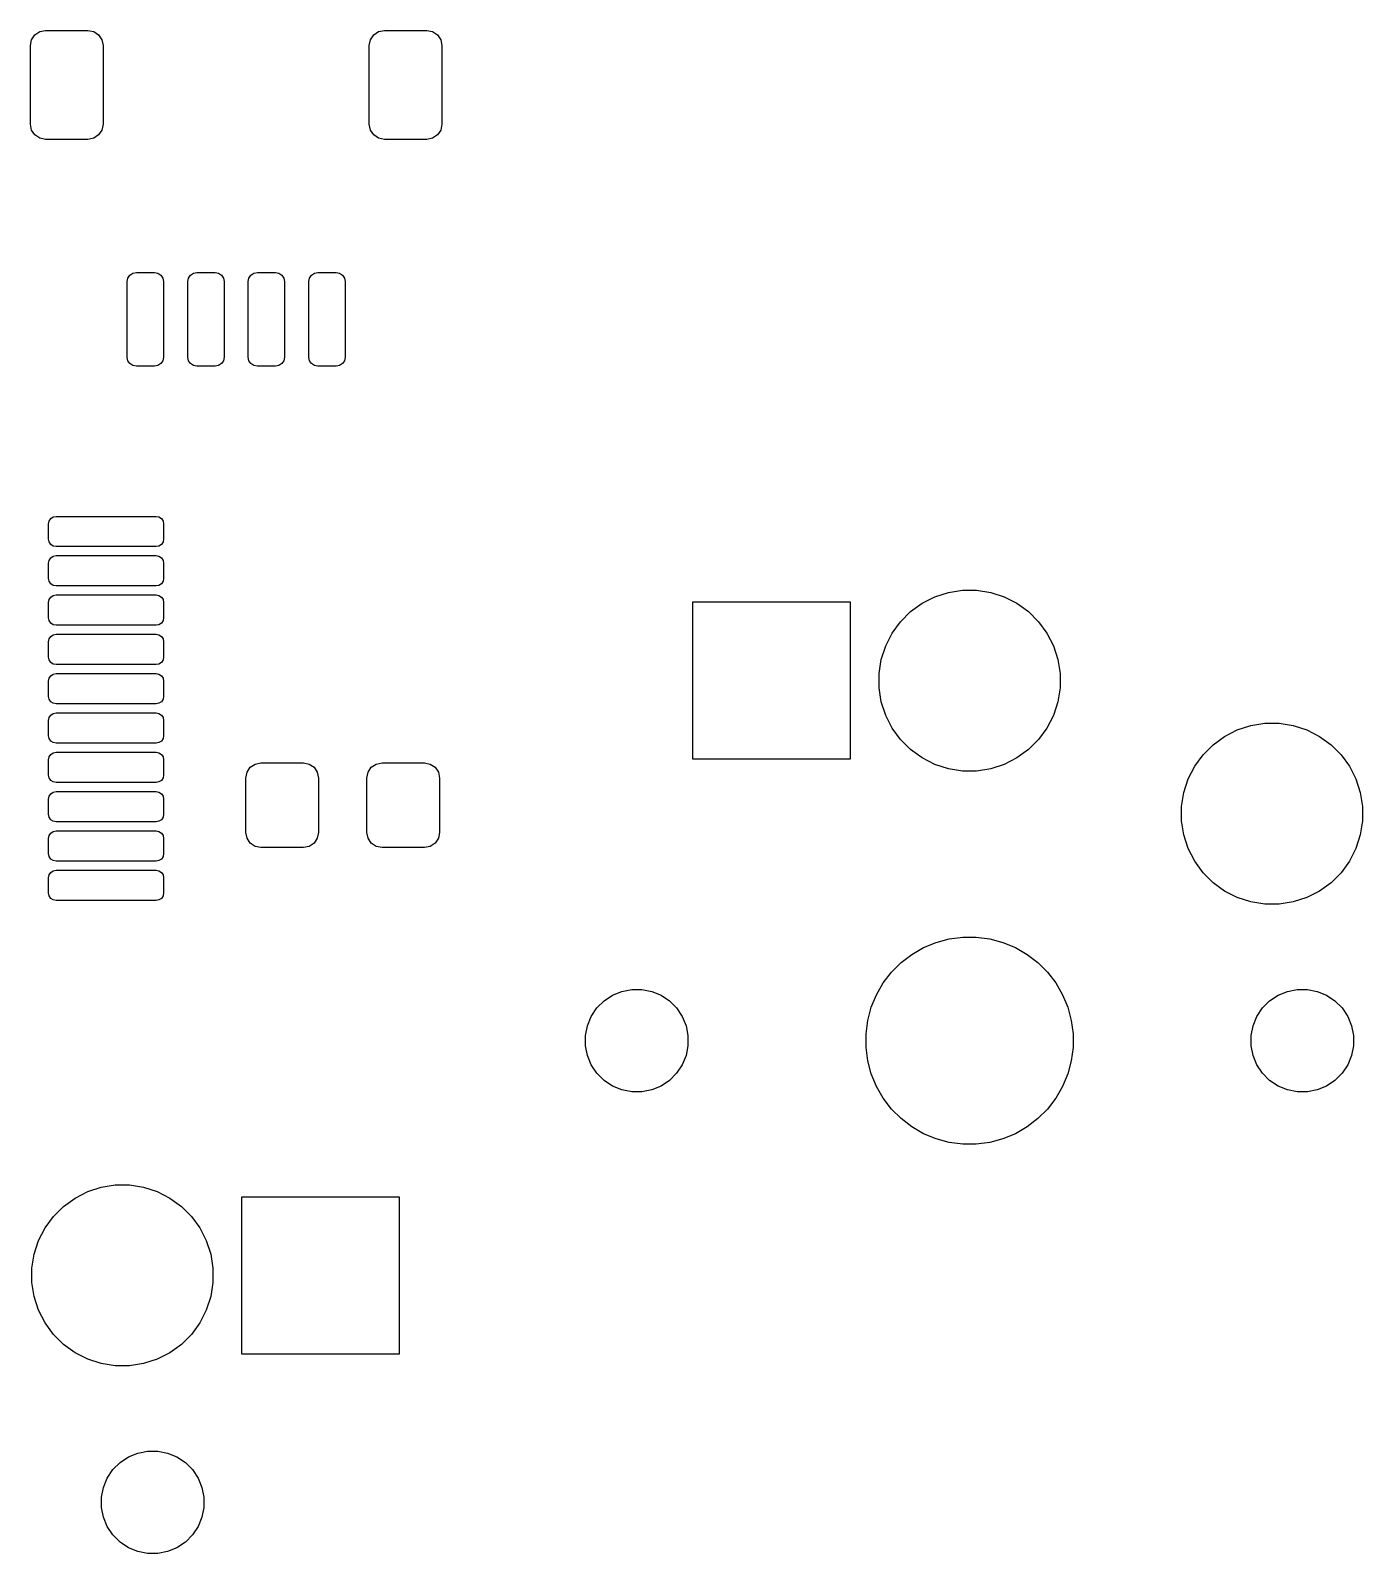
# Model space of a CAD drawing. Extents: x 166.5 to 248.8, y -101.9 to -70.6.
# Drawn here: x 185.68 to 207.7, y -95.8 to -70.62 of the extents above; entities that cross this region are included whole.
import ezdxf

# ---------------------------------------------------------------- set-up
doc = ezdxf.new("R2010")
doc.units = 0
doc.layers.add('BLACK', color=7, linetype='CONTINUOUS')

msp = doc.modelspace()

# ---------------------------------------------------------------- linework, layer by layer
at = {"layer": 'BLACK', "linetype": 'CONTINUOUS'}
for p, q in [((185.69903, -70.779329), (185.753223, -70.698223)), ((185.753223, -70.698223), (185.834329, -70.64403)), ((185.834329, -70.64403), (185.93, -70.625)), ((185.93, -70.625), (186.63, -70.625)), ((186.63, -70.625), (186.725671, -70.64403)), ((186.725671, -70.64403), (186.806777, -70.698223)), ((186.806777, -70.698223), (186.86097, -70.779329)), ((191.29903, -70.779329), (191.353223, -70.698223)), ((191.353223, -70.698223), (191.434329, -70.64403)), ((191.434329, -70.64403), (191.53, -70.625)), ((191.53, -70.625), (192.23, -70.625)), ((192.23, -70.625), (192.325671, -70.64403)), ((192.325671, -70.64403), (192.406777, -70.698223)), ((192.406777, -70.698223), (192.46097, -70.779329)), ((185.68, -70.875), (185.69903, -70.779329)), ((185.68, -72.175), (185.68, -70.875)), ((186.86097, -70.779329), (186.88, -70.875)), ((186.88, -70.875), (186.88, -72.175)), ((191.28, -70.875), (191.29903, -70.779329)), ((191.28, -72.175), (191.28, -70.875)), ((192.46097, -70.779329), (192.48, -70.875)), ((192.48, -70.875), (192.48, -72.175)), ((185.69903, -72.270671), (185.68, -72.175)), ((186.88, -72.175), (186.86097, -72.270671)), ((191.29903, -72.270671), (191.28, -72.175)), ((192.48, -72.175), (192.46097, -72.270671)), ((185.753223, -72.351777), (185.69903, -72.270671)), ((185.834329, -72.40597), (185.753223, -72.351777)), ((185.93, -72.425), (185.834329, -72.40597)), ((186.63, -72.425), (185.93, -72.425)), ((186.725671, -72.40597), (186.63, -72.425)), ((186.806777, -72.351777), (186.725671, -72.40597)), ((186.86097, -72.270671), (186.806777, -72.351777)), ((191.353223, -72.351777), (191.29903, -72.270671)), ((191.434329, -72.40597), (191.353223, -72.351777)), ((191.53, -72.425), (191.434329, -72.40597)), ((192.23, -72.425), (191.53, -72.425)), ((192.325671, -72.40597), (192.23, -72.425)), ((192.406777, -72.351777), (192.325671, -72.40597)), ((192.46097, -72.270671), (192.406777, -72.351777)), ((187.28, -74.775), (187.291418, -74.717597)), ((187.291418, -74.717597), (187.323934, -74.668934)), ((187.323934, -74.668934), (187.372597, -74.636418)), ((187.372597, -74.636418), (187.43, -74.625)), ((187.43, -74.625), (187.73, -74.625)), ((187.73, -74.625), (187.787403, -74.636418)), ((187.787403, -74.636418), (187.836066, -74.668934)), ((187.836066, -74.668934), (187.868582, -74.717597)), ((187.868582, -74.717597), (187.88, -74.775)), ((188.28, -74.775), (188.291418, -74.717597)), ((188.291418, -74.717597), (188.323934, -74.668934)), ((188.323934, -74.668934), (188.372597, -74.636418)), ((188.372597, -74.636418), (188.43, -74.625)), ((188.43, -74.625), (188.73, -74.625)), ((188.73, -74.625), (188.787403, -74.636418)), ((188.787403, -74.636418), (188.836066, -74.668934)), ((188.836066, -74.668934), (188.868582, -74.717597)), ((188.868582, -74.717597), (188.88, -74.775)), ((189.28, -74.775), (189.291418, -74.717597)), ((189.291418, -74.717597), (189.323934, -74.668934)), ((189.323934, -74.668934), (189.372597, -74.636418)), ((189.372597, -74.636418), (189.43, -74.625)), ((189.43, -74.625), (189.73, -74.625)), ((189.73, -74.625), (189.787403, -74.636418)), ((189.787403, -74.636418), (189.836066, -74.668934)), ((189.836066, -74.668934), (189.868582, -74.717597)), ((189.868582, -74.717597), (189.88, -74.775)), ((190.28, -74.775), (190.291418, -74.717597)), ((190.291418, -74.717597), (190.323934, -74.668934)), ((190.323934, -74.668934), (190.372597, -74.636418)), ((190.372597, -74.636418), (190.43, -74.625)), ((190.43, -74.625), (190.73, -74.625)), ((190.73, -74.625), (190.787403, -74.636418)), ((190.787403, -74.636418), (190.836066, -74.668934)), ((190.836066, -74.668934), (190.868582, -74.717597)), ((190.868582, -74.717597), (190.88, -74.775)), ((187.28, -76.025), (187.28, -74.775)), ((187.88, -74.775), (187.88, -76.025)), ((188.28, -76.025), (188.28, -74.775)), ((188.88, -74.775), (188.88, -76.025)), ((189.28, -76.025), (189.28, -74.775)), ((189.88, -74.775), (189.88, -76.025)), ((190.28, -76.025), (190.28, -74.775)), ((190.88, -74.775), (190.88, -76.025)), ((187.291418, -76.082403), (187.28, -76.025)), ((187.323934, -76.131066), (187.291418, -76.082403)), ((187.372597, -76.163582), (187.323934, -76.131066)), ((187.43, -76.175), (187.372597, -76.163582)), ((187.73, -76.175), (187.43, -76.175)), ((187.787403, -76.163582), (187.73, -76.175)), ((187.836066, -76.131066), (187.787403, -76.163582)), ((187.868582, -76.082403), (187.836066, -76.131066)), ((187.88, -76.025), (187.868582, -76.082403)), ((188.291418, -76.082403), (188.28, -76.025)), ((188.323934, -76.131066), (188.291418, -76.082403)), ((188.372597, -76.163582), (188.323934, -76.131066)), ((188.43, -76.175), (188.372597, -76.163582)), ((188.73, -76.175), (188.43, -76.175)), ((188.787403, -76.163582), (188.73, -76.175)), ((188.836066, -76.131066), (188.787403, -76.163582)), ((188.868582, -76.082403), (188.836066, -76.131066)), ((188.88, -76.025), (188.868582, -76.082403)), ((189.291418, -76.082403), (189.28, -76.025)), ((189.323934, -76.131066), (189.291418, -76.082403)), ((189.372597, -76.163582), (189.323934, -76.131066)), ((189.43, -76.175), (189.372597, -76.163582)), ((189.73, -76.175), (189.43, -76.175)), ((189.787403, -76.163582), (189.73, -76.175)), ((189.836066, -76.131066), (189.787403, -76.163582)), ((189.868582, -76.082403), (189.836066, -76.131066)), ((189.88, -76.025), (189.868582, -76.082403)), ((190.291418, -76.082403), (190.28, -76.025)), ((190.323934, -76.131066), (190.291418, -76.082403)), ((190.372597, -76.163582), (190.323934, -76.131066)), ((190.43, -76.175), (190.372597, -76.163582)), ((190.73, -76.175), (190.43, -76.175)), ((190.787403, -76.163582), (190.73, -76.175)), ((190.836066, -76.131066), (190.787403, -76.163582)), ((190.868582, -76.082403), (190.836066, -76.131066)), ((190.88, -76.025), (190.868582, -76.082403)), ((185.98, -78.78), (185.989515, -78.732165)), ((185.98, -79.03), (185.98, -78.78)), ((185.989515, -78.732165), (186.016612, -78.691612)), ((186.016612, -78.691612), (186.057165, -78.664515)), ((186.057165, -78.664515), (186.105, -78.655)), ((186.105, -78.655), (187.755, -78.655)), ((187.755, -78.655), (187.802835, -78.664515)), ((187.802835, -78.664515), (187.843388, -78.691612)), ((187.843388, -78.691612), (187.870485, -78.732165)), ((187.870485, -78.732165), (187.88, -78.78)), ((187.88, -78.78), (187.88, -79.03)), ((185.989515, -79.077835), (185.98, -79.03)), ((187.88, -79.03), (187.870485, -79.077835)), ((186.016612, -79.118388), (185.989515, -79.077835)), ((186.057165, -79.145485), (186.016612, -79.118388)), ((186.105, -79.155), (186.057165, -79.145485)), ((187.755, -79.155), (186.105, -79.155)), ((187.802835, -79.145485), (187.755, -79.155)), ((187.843388, -79.118388), (187.802835, -79.145485)), ((187.870485, -79.077835), (187.843388, -79.118388)), ((185.98, -79.43), (185.989515, -79.382165)), ((185.98, -79.68), (185.98, -79.43)), ((185.989515, -79.382165), (186.016612, -79.341612)), ((186.016612, -79.341612), (186.057165, -79.314515)), ((186.057165, -79.314515), (186.105, -79.305)), ((186.105, -79.305), (187.755, -79.305)), ((187.755, -79.305), (187.802835, -79.314515)), ((187.802835, -79.314515), (187.843388, -79.341612)), ((187.843388, -79.341612), (187.870485, -79.382165)), ((187.870485, -79.382165), (187.88, -79.43)), ((187.88, -79.43), (187.88, -79.68)), ((185.989515, -79.727835), (185.98, -79.68)), ((186.016612, -79.768388), (185.989515, -79.727835)), ((186.057165, -79.795485), (186.016612, -79.768388)), ((187.843388, -79.768388), (187.802835, -79.795485)), ((187.870485, -79.727835), (187.843388, -79.768388)), ((187.88, -79.68), (187.870485, -79.727835)), ((185.98, -80.08), (185.989515, -80.032165)), ((185.989515, -80.032165), (186.016612, -79.991612)), ((186.016612, -79.991612), (186.057165, -79.964515)), ((186.105, -79.805), (186.057165, -79.795485)), ((186.057165, -79.964515), (186.105, -79.955)), ((187.755, -79.805), (186.105, -79.805)), ((186.105, -79.955), (187.755, -79.955)), ((187.802835, -79.795485), (187.755, -79.805)), ((187.755, -79.955), (187.802835, -79.964515)), ((187.802835, -79.964515), (187.843388, -79.991612)), ((187.843388, -79.991612), (187.870485, -80.032165)), ((187.870485, -80.032165), (187.88, -80.08)), ((200.416252, -80.09104), (200.625975, -79.984181)), ((200.625975, -79.984181), (200.849832, -79.911445)), ((200.849832, -79.911445), (201.082311, -79.874624)), ((201.082311, -79.874624), (201.317689, -79.874624)), ((201.317689, -79.874624), (201.550168, -79.911445)), ((201.550168, -79.911445), (201.774025, -79.984181)), ((201.774025, -79.984181), (201.983748, -80.09104)), ((185.98, -80.33), (185.98, -80.08)), ((187.88, -80.08), (187.88, -80.33)), ((196.625, -82.67), (196.625, -80.07)), ((196.625, -80.07), (199.225, -80.07)), ((199.225, -80.07), (199.225, -82.67)), ((200.059391, -80.395828), (200.225828, -80.229391)), ((200.225828, -80.229391), (200.416252, -80.09104)), ((201.983748, -80.09104), (202.174172, -80.229391)), ((202.174172, -80.229391), (202.340609, -80.395828)), ((185.989515, -80.377835), (185.98, -80.33)), ((186.016612, -80.418388), (185.989515, -80.377835)), ((186.057165, -80.445485), (186.016612, -80.418388)), ((186.105, -80.455), (186.057165, -80.445485)), ((187.755, -80.455), (186.105, -80.455)), ((187.802835, -80.445485), (187.755, -80.455)), ((187.843388, -80.418388), (187.802835, -80.445485)), ((187.870485, -80.377835), (187.843388, -80.418388)), ((187.88, -80.33), (187.870485, -80.377835)), ((199.92104, -80.586252), (200.059391, -80.395828)), ((202.340609, -80.395828), (202.47896, -80.586252)), ((185.98, -80.73), (185.989515, -80.682165)), ((185.98, -80.98), (185.98, -80.73)), ((185.989515, -80.682165), (186.016612, -80.641612)), ((186.016612, -80.641612), (186.057165, -80.614515)), ((186.057165, -80.614515), (186.105, -80.605)), ((186.105, -80.605), (187.755, -80.605)), ((187.755, -80.605), (187.802835, -80.614515)), ((187.802835, -80.614515), (187.843388, -80.641612)), ((187.843388, -80.641612), (187.870485, -80.682165)), ((187.870485, -80.682165), (187.88, -80.73)), ((187.88, -80.73), (187.88, -80.98)), ((199.741445, -81.019832), (199.814181, -80.795975)), ((199.814181, -80.795975), (199.92104, -80.586252)), ((202.47896, -80.586252), (202.585819, -80.795975)), ((202.585819, -80.795975), (202.658555, -81.019832)), ((185.989515, -81.027835), (185.98, -80.98)), ((186.016612, -81.068388), (185.989515, -81.027835)), ((187.870485, -81.027835), (187.843388, -81.068388)), ((187.88, -80.98), (187.870485, -81.027835)), ((199.704624, -81.252311), (199.741445, -81.019832)), ((202.658555, -81.019832), (202.695376, -81.252311)), ((185.989515, -81.332165), (186.016612, -81.291612)), ((186.057165, -81.095485), (186.016612, -81.068388)), ((186.016612, -81.291612), (186.057165, -81.264515)), ((186.105, -81.105), (186.057165, -81.095485)), ((186.057165, -81.264515), (186.105, -81.255)), ((187.755, -81.105), (186.105, -81.105)), ((186.105, -81.255), (187.755, -81.255)), ((187.802835, -81.095485), (187.755, -81.105)), ((187.755, -81.255), (187.802835, -81.264515)), ((187.843388, -81.068388), (187.802835, -81.095485)), ((187.802835, -81.264515), (187.843388, -81.291612)), ((187.843388, -81.291612), (187.870485, -81.332165)), ((199.704624, -81.487689), (199.704624, -81.252311)), ((202.695376, -81.252311), (202.695376, -81.487689)), ((185.98, -81.38), (185.989515, -81.332165)), ((185.98, -81.63), (185.98, -81.38)), ((187.870485, -81.332165), (187.88, -81.38)), ((187.88, -81.38), (187.88, -81.63)), ((199.741445, -81.720168), (199.704624, -81.487689)), ((202.695376, -81.487689), (202.658555, -81.720168)), ((185.989515, -81.677835), (185.98, -81.63)), ((186.016612, -81.718388), (185.989515, -81.677835)), ((186.057165, -81.745485), (186.016612, -81.718388)), ((186.105, -81.755), (186.057165, -81.745485)), ((187.755, -81.755), (186.105, -81.755)), ((187.802835, -81.745485), (187.755, -81.755)), ((187.843388, -81.718388), (187.802835, -81.745485)), ((187.870485, -81.677835), (187.843388, -81.718388)), ((187.88, -81.63), (187.870485, -81.677835)), ((199.814181, -81.944025), (199.741445, -81.720168)), ((202.658555, -81.720168), (202.585819, -81.944025)), ((185.98, -82.03), (185.989515, -81.982165)), ((185.98, -82.28), (185.98, -82.03)), ((185.989515, -81.982165), (186.016612, -81.941612)), ((186.016612, -81.941612), (186.057165, -81.914515)), ((186.057165, -81.914515), (186.105, -81.905)), ((186.105, -81.905), (187.755, -81.905)), ((187.755, -81.905), (187.802835, -81.914515)), ((187.802835, -81.914515), (187.843388, -81.941612)), ((187.843388, -81.941612), (187.870485, -81.982165)), ((187.870485, -81.982165), (187.88, -82.03)), ((187.88, -82.03), (187.88, -82.28)), ((199.92104, -82.153748), (199.814181, -81.944025)), ((202.585819, -81.944025), (202.47896, -82.153748)), ((185.989515, -82.327835), (185.98, -82.28)), ((187.88, -82.28), (187.870485, -82.327835)), ((200.059391, -82.344172), (199.92104, -82.153748)), ((202.47896, -82.153748), (202.340609, -82.344172)), ((205.225828, -82.429391), (205.416252, -82.29104)), ((205.416252, -82.29104), (205.625975, -82.184181)), ((205.625975, -82.184181), (205.849832, -82.111445)), ((205.849832, -82.111445), (206.082311, -82.074624)), ((206.082311, -82.074624), (206.317689, -82.074624)), ((206.317689, -82.074624), (206.550168, -82.111445)), ((206.550168, -82.111445), (206.774025, -82.184181)), ((206.774025, -82.184181), (206.983748, -82.29104)), ((206.983748, -82.29104), (207.174172, -82.429391)), ((186.016612, -82.368388), (185.989515, -82.327835)), ((186.057165, -82.395485), (186.016612, -82.368388)), ((186.105, -82.405), (186.057165, -82.395485)), ((186.057165, -82.564515), (186.105, -82.555)), ((187.755, -82.405), (186.105, -82.405)), ((186.105, -82.555), (187.755, -82.555)), ((187.802835, -82.395485), (187.755, -82.405)), ((187.755, -82.555), (187.802835, -82.564515)), ((187.843388, -82.368388), (187.802835, -82.395485)), ((187.870485, -82.327835), (187.843388, -82.368388)), ((200.225828, -82.510609), (200.059391, -82.344172)), ((200.416252, -82.64896), (200.225828, -82.510609)), ((202.174172, -82.510609), (201.983748, -82.64896)), ((202.340609, -82.344172), (202.174172, -82.510609)), ((205.059391, -82.595828), (205.225828, -82.429391)), ((207.174172, -82.429391), (207.340609, -82.595828)), ((185.98, -82.68), (185.989515, -82.632165)), ((185.98, -82.93), (185.98, -82.68)), ((185.989515, -82.632165), (186.016612, -82.591612)), ((186.016612, -82.591612), (186.057165, -82.564515)), ((187.802835, -82.564515), (187.843388, -82.591612)), ((187.843388, -82.591612), (187.870485, -82.632165)), ((187.870485, -82.632165), (187.88, -82.68)), ((187.88, -82.68), (187.88, -82.93)), ((189.25903, -82.884329), (189.313223, -82.803223)), ((189.313223, -82.803223), (189.394329, -82.74903)), ((189.394329, -82.74903), (189.49, -82.73)), ((189.49, -82.73), (190.19, -82.73)), ((190.19, -82.73), (190.285671, -82.74903)), ((190.285671, -82.74903), (190.366777, -82.803223)), ((190.366777, -82.803223), (190.42097, -82.884329)), ((191.25903, -82.884329), (191.313223, -82.803223)), ((191.313223, -82.803223), (191.394329, -82.74903)), ((191.394329, -82.74903), (191.49, -82.73)), ((191.49, -82.73), (192.19, -82.73)), ((192.19, -82.73), (192.285671, -82.74903)), ((192.285671, -82.74903), (192.366777, -82.803223)), ((192.366777, -82.803223), (192.42097, -82.884329)), ((199.225, -82.67), (196.625, -82.67)), ((200.625975, -82.755819), (200.416252, -82.64896)), ((200.849832, -82.828555), (200.625975, -82.755819)), ((201.774025, -82.755819), (201.550168, -82.828555)), ((201.983748, -82.64896), (201.774025, -82.755819)), ((204.814181, -82.995975), (204.92104, -82.786252)), ((204.92104, -82.786252), (205.059391, -82.595828)), ((207.340609, -82.595828), (207.47896, -82.786252)), ((207.47896, -82.786252), (207.585819, -82.995975)), ((185.989515, -82.977835), (185.98, -82.93)), ((186.016612, -83.018388), (185.989515, -82.977835)), ((186.057165, -83.045485), (186.016612, -83.018388)), ((186.105, -83.055), (186.057165, -83.045485)), ((187.755, -83.055), (186.105, -83.055)), ((187.802835, -83.045485), (187.755, -83.055)), ((187.843388, -83.018388), (187.802835, -83.045485)), ((187.870485, -82.977835), (187.843388, -83.018388)), ((187.88, -82.93), (187.870485, -82.977835)), ((189.24, -82.98), (189.25903, -82.884329)), ((189.24, -83.88), (189.24, -82.98)), ((190.42097, -82.884329), (190.44, -82.98)), ((190.44, -82.98), (190.44, -83.88)), ((191.24, -82.98), (191.25903, -82.884329)), ((191.24, -83.88), (191.24, -82.98)), ((192.42097, -82.884329), (192.44, -82.98)), ((192.44, -82.98), (192.44, -83.88)), ((201.082311, -82.865376), (200.849832, -82.828555)), ((201.317689, -82.865376), (201.082311, -82.865376)), ((201.550168, -82.828555), (201.317689, -82.865376)), ((204.741445, -83.219832), (204.814181, -82.995975)), ((207.585819, -82.995975), (207.658555, -83.219832)), ((185.98, -83.33), (185.989515, -83.282165)), ((185.989515, -83.282165), (186.016612, -83.241612)), ((186.016612, -83.241612), (186.057165, -83.214515)), ((186.057165, -83.214515), (186.105, -83.205)), ((186.105, -83.205), (187.755, -83.205)), ((187.755, -83.205), (187.802835, -83.214515)), ((187.802835, -83.214515), (187.843388, -83.241612)), ((187.843388, -83.241612), (187.870485, -83.282165)), ((187.870485, -83.282165), (187.88, -83.33)), ((204.704624, -83.452311), (204.741445, -83.219832)), ((207.658555, -83.219832), (207.695376, -83.452311)), ((185.98, -83.58), (185.98, -83.33)), ((187.88, -83.33), (187.88, -83.58)), ((204.704624, -83.687689), (204.704624, -83.452311)), ((207.695376, -83.452311), (207.695376, -83.687689)), ((185.989515, -83.627835), (185.98, -83.58)), ((186.016612, -83.668388), (185.989515, -83.627835)), ((186.057165, -83.695485), (186.016612, -83.668388)), ((186.105, -83.705), (186.057165, -83.695485)), ((187.755, -83.705), (186.105, -83.705)), ((187.802835, -83.695485), (187.755, -83.705)), ((187.843388, -83.668388), (187.802835, -83.695485)), ((187.870485, -83.627835), (187.843388, -83.668388)), ((187.88, -83.58), (187.870485, -83.627835)), ((204.741445, -83.920168), (204.704624, -83.687689)), ((207.695376, -83.687689), (207.658555, -83.920168)), ((185.98, -83.98), (185.989515, -83.932165)), ((185.98, -84.23), (185.98, -83.98)), ((185.989515, -83.932165), (186.016612, -83.891612)), ((186.016612, -83.891612), (186.057165, -83.864515)), ((186.057165, -83.864515), (186.105, -83.855)), ((186.105, -83.855), (187.755, -83.855)), ((187.755, -83.855), (187.802835, -83.864515)), ((187.802835, -83.864515), (187.843388, -83.891612)), ((187.843388, -83.891612), (187.870485, -83.932165)), ((187.870485, -83.932165), (187.88, -83.98)), ((187.88, -83.98), (187.88, -84.23)), ((189.25903, -83.975671), (189.24, -83.88)), ((189.313223, -84.056777), (189.25903, -83.975671)), ((189.394329, -84.11097), (189.313223, -84.056777)), ((190.366777, -84.056777), (190.285671, -84.11097)), ((190.42097, -83.975671), (190.366777, -84.056777)), ((190.44, -83.88), (190.42097, -83.975671)), ((191.25903, -83.975671), (191.24, -83.88)), ((191.313223, -84.056777), (191.25903, -83.975671)), ((191.394329, -84.11097), (191.313223, -84.056777)), ((192.366777, -84.056777), (192.285671, -84.11097)), ((192.42097, -83.975671), (192.366777, -84.056777)), ((192.44, -83.88), (192.42097, -83.975671)), ((204.814181, -84.144025), (204.741445, -83.920168)), ((207.658555, -83.920168), (207.585819, -84.144025)), ((185.989515, -84.277835), (185.98, -84.23)), ((186.016612, -84.318388), (185.989515, -84.277835)), ((186.057165, -84.345485), (186.016612, -84.318388)), ((187.843388, -84.318388), (187.802835, -84.345485)), ((187.870485, -84.277835), (187.843388, -84.318388)), ((187.88, -84.23), (187.870485, -84.277835)), ((189.49, -84.13), (189.394329, -84.11097)), ((190.19, -84.13), (189.49, -84.13)), ((190.285671, -84.11097), (190.19, -84.13)), ((191.49, -84.13), (191.394329, -84.11097)), ((192.19, -84.13), (191.49, -84.13)), ((192.285671, -84.11097), (192.19, -84.13)), ((204.92104, -84.353748), (204.814181, -84.144025)), ((207.585819, -84.144025), (207.47896, -84.353748)), ((185.989515, -84.582165), (186.016612, -84.541612)), ((186.016612, -84.541612), (186.057165, -84.514515)), ((186.105, -84.355), (186.057165, -84.345485)), ((186.057165, -84.514515), (186.105, -84.505)), ((187.755, -84.355), (186.105, -84.355)), ((186.105, -84.505), (187.755, -84.505)), ((187.802835, -84.345485), (187.755, -84.355)), ((187.755, -84.505), (187.802835, -84.514515)), ((187.802835, -84.514515), (187.843388, -84.541612)), ((187.843388, -84.541612), (187.870485, -84.582165)), ((205.059391, -84.544172), (204.92104, -84.353748)), ((205.225828, -84.710609), (205.059391, -84.544172)), ((207.340609, -84.544172), (207.174172, -84.710609)), ((207.47896, -84.353748), (207.340609, -84.544172)), ((185.98, -84.63), (185.989515, -84.582165)), ((185.98, -84.88), (185.98, -84.63)), ((187.870485, -84.582165), (187.88, -84.63)), ((187.88, -84.63), (187.88, -84.88)), ((205.416252, -84.84896), (205.225828, -84.710609)), ((207.174172, -84.710609), (206.983748, -84.84896)), ((185.989515, -84.927835), (185.98, -84.88)), ((186.016612, -84.968388), (185.989515, -84.927835)), ((186.057165, -84.995485), (186.016612, -84.968388)), ((186.105, -85.005), (186.057165, -84.995485)), ((187.755, -85.005), (186.105, -85.005)), ((187.802835, -84.995485), (187.755, -85.005)), ((187.843388, -84.968388), (187.802835, -84.995485)), ((187.870485, -84.927835), (187.843388, -84.968388)), ((187.88, -84.88), (187.870485, -84.927835)), ((205.625975, -84.955819), (205.416252, -84.84896)), ((205.849832, -85.028555), (205.625975, -84.955819)), ((206.082311, -85.065376), (205.849832, -85.028555)), ((206.317689, -85.065376), (206.082311, -85.065376)), ((206.550168, -85.028555), (206.317689, -85.065376)), ((206.774025, -84.955819), (206.550168, -85.028555)), ((206.983748, -84.84896), (206.774025, -84.955819)), ((200.247475, -85.894445), (200.441696, -85.782312)), ((200.441696, -85.782312), (200.648892, -85.696488)), ((200.648892, -85.696488), (200.865518, -85.638444)), ((200.865518, -85.638444), (201.087866, -85.609171)), ((201.087866, -85.609171), (201.312134, -85.609171)), ((201.312134, -85.609171), (201.534482, -85.638444)), ((201.534482, -85.638444), (201.751108, -85.696488)), ((201.751108, -85.696488), (201.958304, -85.782312)), ((201.958304, -85.782312), (202.152525, -85.894445)), ((199.910971, -86.189552), (200.069552, -86.030971)), ((200.069552, -86.030971), (200.247475, -85.894445)), ((202.152525, -85.894445), (202.330448, -86.030971)), ((202.330448, -86.030971), (202.489029, -86.189552)), ((199.774445, -86.367475), (199.910971, -86.189552)), ((202.489029, -86.189552), (202.625555, -86.367475)), ((195.160195, -86.662245), (195.298889, -86.569573)), ((195.298889, -86.569573), (195.452997, -86.505739)), ((195.452997, -86.505739), (195.616597, -86.473197)), ((195.616597, -86.473197), (195.783403, -86.473197)), ((195.783403, -86.473197), (195.947003, -86.505739)), ((195.947003, -86.505739), (196.101111, -86.569573)), ((196.101111, -86.569573), (196.239805, -86.662245)), ((199.576488, -86.768892), (199.662312, -86.561696)), ((199.662312, -86.561696), (199.774445, -86.367475)), ((202.625555, -86.367475), (202.737688, -86.561696)), ((202.737688, -86.561696), (202.823512, -86.768892)), ((206.160195, -86.662245), (206.298889, -86.569573)), ((206.298889, -86.569573), (206.452997, -86.505739)), ((206.452997, -86.505739), (206.616597, -86.473197)), ((206.616597, -86.473197), (206.783403, -86.473197)), ((206.783403, -86.473197), (206.947003, -86.505739)), ((206.947003, -86.505739), (207.101111, -86.569573)), ((207.101111, -86.569573), (207.239805, -86.662245)), ((194.949573, -86.918889), (195.042245, -86.780195)), ((195.042245, -86.780195), (195.160195, -86.662245)), ((196.239805, -86.662245), (196.357755, -86.780195)), ((196.357755, -86.780195), (196.450427, -86.918889)), ((199.518444, -86.985518), (199.576488, -86.768892)), ((202.823512, -86.768892), (202.881556, -86.985518)), ((205.949573, -86.918889), (206.042245, -86.780195)), ((206.042245, -86.780195), (206.160195, -86.662245)), ((207.239805, -86.662245), (207.357755, -86.780195)), ((207.357755, -86.780195), (207.450427, -86.918889)), ((194.853197, -87.236597), (194.885739, -87.072997)), ((194.885739, -87.072997), (194.949573, -86.918889)), ((196.450427, -86.918889), (196.514261, -87.072997)), ((196.514261, -87.072997), (196.546803, -87.236597)), ((199.489171, -87.207866), (199.518444, -86.985518)), ((202.881556, -86.985518), (202.910829, -87.207866)), ((205.853197, -87.236597), (205.885739, -87.072997)), ((205.885739, -87.072997), (205.949573, -86.918889)), ((207.450427, -86.918889), (207.514261, -87.072997)), ((207.514261, -87.072997), (207.546803, -87.236597)), ((194.853197, -87.403403), (194.853197, -87.236597)), ((196.546803, -87.236597), (196.546803, -87.403403)), ((199.489171, -87.432134), (199.489171, -87.207866)), ((202.910829, -87.207866), (202.910829, -87.432134)), ((205.853197, -87.403403), (205.853197, -87.236597)), ((207.546803, -87.236597), (207.546803, -87.403403)), ((194.885739, -87.567003), (194.853197, -87.403403)), ((194.949573, -87.721111), (194.885739, -87.567003)), ((196.514261, -87.567003), (196.450427, -87.721111)), ((196.546803, -87.403403), (196.514261, -87.567003)), ((199.518444, -87.654482), (199.489171, -87.432134)), ((202.910829, -87.432134), (202.881556, -87.654482)), ((205.885739, -87.567003), (205.853197, -87.403403)), ((205.949573, -87.721111), (205.885739, -87.567003)), ((207.514261, -87.567003), (207.450427, -87.721111)), ((207.546803, -87.403403), (207.514261, -87.567003)), ((195.042245, -87.859805), (194.949573, -87.721111)), ((196.450427, -87.721111), (196.357755, -87.859805)), ((199.576488, -87.871108), (199.518444, -87.654482)), ((202.881556, -87.654482), (202.823512, -87.871108)), ((206.042245, -87.859805), (205.949573, -87.721111)), ((207.450427, -87.721111), (207.357755, -87.859805)), ((195.160195, -87.977755), (195.042245, -87.859805)), ((195.298889, -88.070427), (195.160195, -87.977755)), ((195.452997, -88.134261), (195.298889, -88.070427)), ((196.101111, -88.070427), (195.947003, -88.134261)), ((196.239805, -87.977755), (196.101111, -88.070427)), ((196.357755, -87.859805), (196.239805, -87.977755)), ((199.662312, -88.078304), (199.576488, -87.871108)), ((199.774445, -88.272525), (199.662312, -88.078304)), ((202.737688, -88.078304), (202.625555, -88.272525)), ((202.823512, -87.871108), (202.737688, -88.078304)), ((206.160195, -87.977755), (206.042245, -87.859805)), ((206.298889, -88.070427), (206.160195, -87.977755)), ((206.452997, -88.134261), (206.298889, -88.070427)), ((207.101111, -88.070427), (206.947003, -88.134261)), ((207.239805, -87.977755), (207.101111, -88.070427)), ((207.357755, -87.859805), (207.239805, -87.977755)), ((195.616597, -88.166803), (195.452997, -88.134261)), ((195.783403, -88.166803), (195.616597, -88.166803)), ((195.947003, -88.134261), (195.783403, -88.166803)), ((199.910971, -88.450448), (199.774445, -88.272525)), ((202.625555, -88.272525), (202.489029, -88.450448)), ((206.616597, -88.166803), (206.452997, -88.134261)), ((206.783403, -88.166803), (206.616597, -88.166803)), ((206.947003, -88.134261), (206.783403, -88.166803)), ((200.069552, -88.609029), (199.910971, -88.450448)), ((202.489029, -88.450448), (202.330448, -88.609029)), ((200.247475, -88.745555), (200.069552, -88.609029)), ((200.441696, -88.857688), (200.247475, -88.745555)), ((202.152525, -88.745555), (201.958304, -88.857688)), ((202.330448, -88.609029), (202.152525, -88.745555)), ((200.648892, -88.943512), (200.441696, -88.857688)), ((200.865518, -89.001556), (200.648892, -88.943512)), ((201.087866, -89.030829), (200.865518, -89.001556)), ((201.312134, -89.030829), (201.087866, -89.030829)), ((201.534482, -89.001556), (201.312134, -89.030829)), ((201.751108, -88.943512), (201.534482, -89.001556)), ((201.958304, -88.857688), (201.751108, -88.943512)), ((186.416252, -89.92104), (186.625975, -89.814181)), ((186.625975, -89.814181), (186.849832, -89.741445)), ((186.849832, -89.741445), (187.082311, -89.704624)), ((187.082311, -89.704624), (187.317689, -89.704624)), ((187.317689, -89.704624), (187.550168, -89.741445)), ((187.550168, -89.741445), (187.774025, -89.814181)), ((187.774025, -89.814181), (187.983748, -89.92104)), ((186.059391, -90.225828), (186.225828, -90.059391)), ((186.225828, -90.059391), (186.416252, -89.92104)), ((187.983748, -89.92104), (188.174172, -90.059391)), ((188.174172, -90.059391), (188.340609, -90.225828)), ((189.175, -92.5), (189.175, -89.9)), ((189.175, -89.9), (191.775, -89.9)), ((191.775, -89.9), (191.775, -92.5)), ((185.92104, -90.416252), (186.059391, -90.225828)), ((188.340609, -90.225828), (188.47896, -90.416252)), ((185.814181, -90.625975), (185.92104, -90.416252)), ((188.47896, -90.416252), (188.585819, -90.625975)), ((185.704624, -91.082311), (185.741445, -90.849832)), ((185.741445, -90.849832), (185.814181, -90.625975)), ((188.585819, -90.625975), (188.658555, -90.849832)), ((188.658555, -90.849832), (188.695376, -91.082311)), ((185.704624, -91.317689), (185.704624, -91.082311)), ((188.695376, -91.082311), (188.695376, -91.317689)), ((185.741445, -91.550168), (185.704624, -91.317689)), ((188.695376, -91.317689), (188.658555, -91.550168)), ((185.814181, -91.774025), (185.741445, -91.550168)), ((188.658555, -91.550168), (188.585819, -91.774025)), ((185.92104, -91.983748), (185.814181, -91.774025)), ((188.585819, -91.774025), (188.47896, -91.983748)), ((186.059391, -92.174172), (185.92104, -91.983748)), ((188.47896, -91.983748), (188.340609, -92.174172)), ((186.225828, -92.340609), (186.059391, -92.174172)), ((186.416252, -92.47896), (186.225828, -92.340609)), ((188.174172, -92.340609), (187.983748, -92.47896)), ((188.340609, -92.174172), (188.174172, -92.340609)), ((186.625975, -92.585819), (186.416252, -92.47896)), ((186.849832, -92.658555), (186.625975, -92.585819)), ((187.774025, -92.585819), (187.550168, -92.658555)), ((187.983748, -92.47896), (187.774025, -92.585819)), ((191.775, -92.5), (189.175, -92.5)), ((187.082311, -92.695376), (186.849832, -92.658555)), ((187.317689, -92.695376), (187.082311, -92.695376)), ((187.550168, -92.658555), (187.317689, -92.695376)), ((187.298889, -94.199573), (187.452997, -94.135739)), ((187.452997, -94.135739), (187.616597, -94.103197)), ((187.616597, -94.103197), (187.783403, -94.103197)), ((187.783403, -94.103197), (187.947003, -94.135739)), ((187.947003, -94.135739), (188.101111, -94.199573)), ((187.042245, -94.410195), (187.160195, -94.292245)), ((187.160195, -94.292245), (187.298889, -94.199573)), ((188.101111, -94.199573), (188.239805, -94.292245)), ((188.239805, -94.292245), (188.357755, -94.410195)), ((186.885739, -94.702997), (186.949573, -94.548889)), ((186.949573, -94.548889), (187.042245, -94.410195)), ((188.357755, -94.410195), (188.450427, -94.548889)), ((188.450427, -94.548889), (188.514261, -94.702997)), ((186.853197, -94.866597), (186.885739, -94.702997)), ((186.853197, -95.033403), (186.853197, -94.866597)), ((188.514261, -94.702997), (188.546803, -94.866597)), ((188.546803, -94.866597), (188.546803, -95.033403)), ((186.885739, -95.197003), (186.853197, -95.033403)), ((188.546803, -95.033403), (188.514261, -95.197003)), ((186.949573, -95.351111), (186.885739, -95.197003)), ((187.042245, -95.489805), (186.949573, -95.351111)), ((188.450427, -95.351111), (188.357755, -95.489805)), ((188.514261, -95.197003), (188.450427, -95.351111)), ((187.160195, -95.607755), (187.042245, -95.489805)), ((187.298889, -95.700427), (187.160195, -95.607755)), ((188.239805, -95.607755), (188.101111, -95.700427)), ((188.357755, -95.489805), (188.239805, -95.607755)), ((187.452997, -95.764261), (187.298889, -95.700427)), ((187.616597, -95.796803), (187.452997, -95.764261)), ((187.783403, -95.796803), (187.616597, -95.796803)), ((187.947003, -95.764261), (187.783403, -95.796803)), ((188.101111, -95.700427), (187.947003, -95.764261))]:
    msp.add_line(p, q, dxfattribs=at)

doc.saveas('drawing.dxf')
